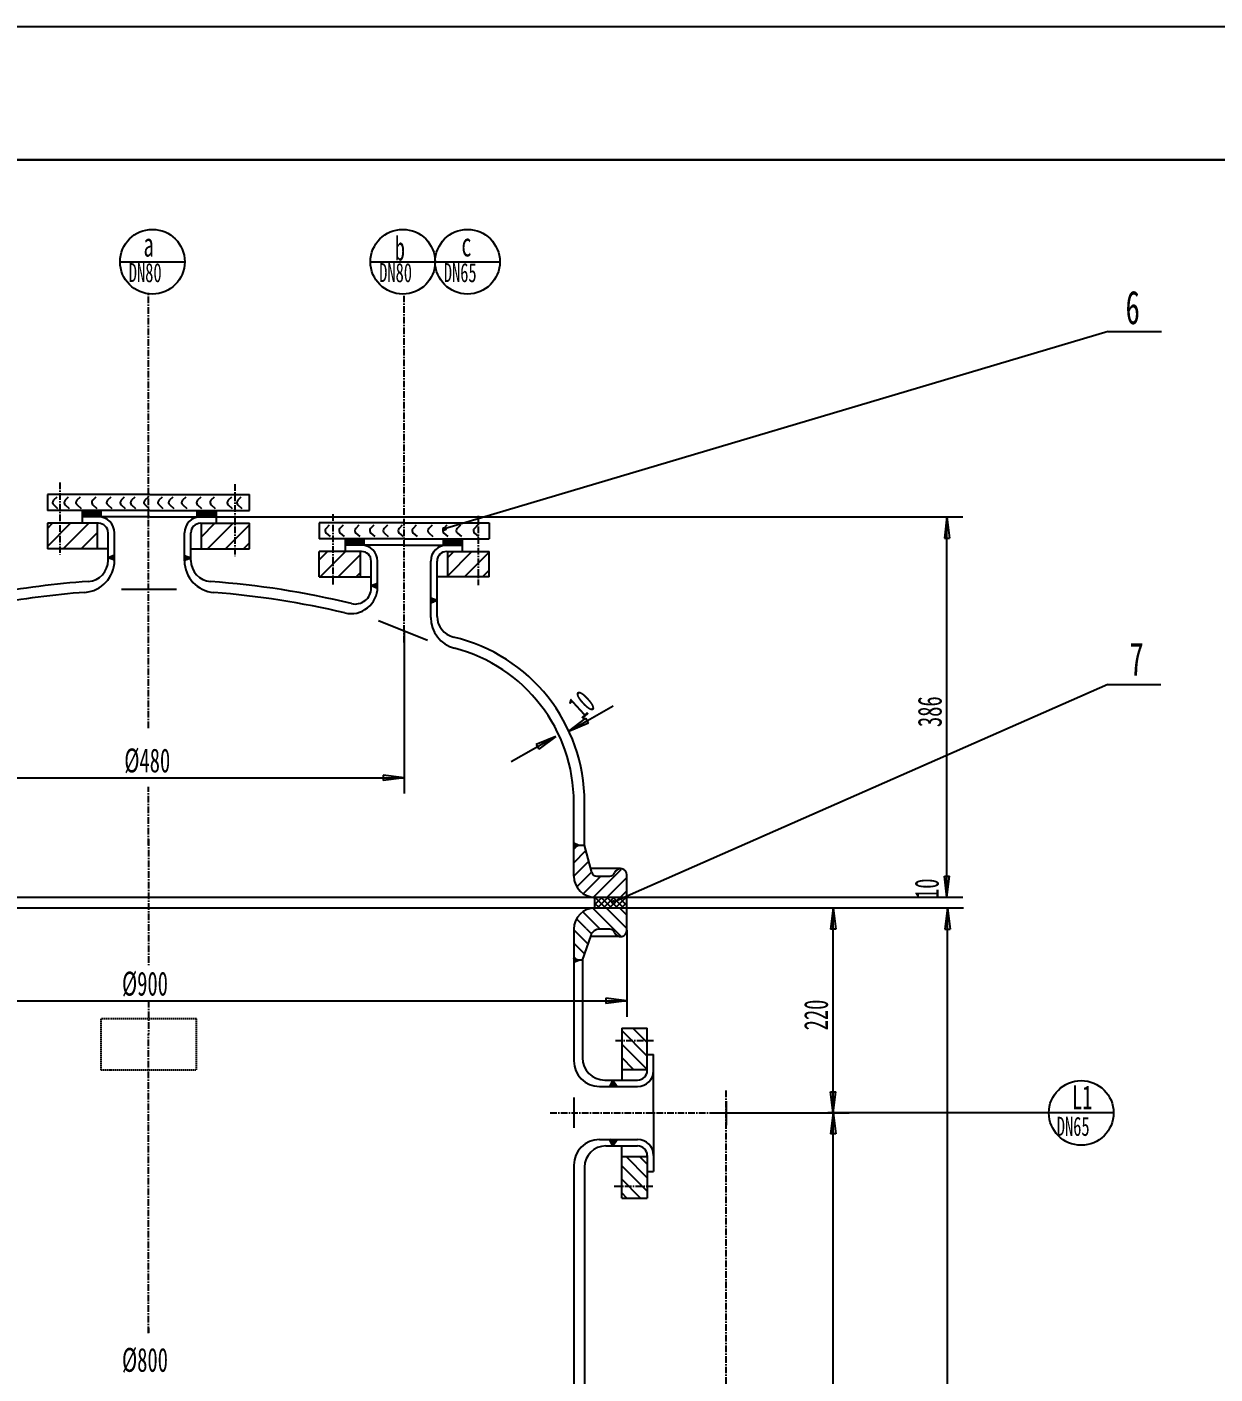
# Model space of a CAD drawing. Extents: x -841 to 590, y -221 to 620.
# Drawn here: x 159.6 to 383.1, y 366.4 to 619.9 of the extents above; entities that cross this region are included whole.
import ezdxf

# ---------------------------------------------------------------- set-up
doc = ezdxf.new("R2010")
doc.units = 0
doc.header["$MEASUREMENT"] = 0
doc.linetypes.add('CENTER', pattern=[2, 1.25, -0.25, 0.25, -0.25])
doc.linetypes.add('HIDDEN', pattern=[0.375, 0.25, -0.125])
doc.layers.get('0').update_dxf_attribs({"linetype": 'CONTINUOUS'})
for name, color, linetype in [('1', 1, 'CONTINUOUS'), ('2', 7, 'CENTER'), ('3', 7, 'HIDDEN'), ('4', 7, 'CONTINUOUS'), ('5', 7, 'CONTINUOUS'), ('K1', 4, 'CONTINUOUS')]:
    doc.layers.add(name, color=color, linetype=linetype)
doc.styles.get("Standard").update_dxf_attribs({"font": 'txt', "width": 0.35})
doc.dimstyles.get("Standard").update_dxf_attribs({"dimtxt": 0.18, "dimasz": 0.18, "dimexe": 0.18, "dimexo": 0.0625, "dimgap": 0.09, "dimtad": 0, "dimtih": 1, "dimtoh": 1, "dimdec": 4, "dimzin": 0, "dimdsep": 46, "dimtxsty": 'Standard', "dimcen": 0.09, "dimadec": 0, "dimazin": 0, "dimtfac": 1, "dimtdec": 4, "dimtofl": 0, "dimtmove": 0, "dimatfit": 3, "dimfxl": 1, "dimtolj": 1, "dimtzin": 0, "dimarcsym": 0})

# ---------------------------------------------------------------- blocks, each defined once
blk = doc.blocks.new('*D0')
at = {"layer": '1'}
for p, q in [((-360.299564, 445.529947), (-360.271645, 445.557865)), ((-360.299564, 445.445094), (-360.211366, 445.533292)), ((-360.299564, 445.360241), (-360.151087, 445.508718)), ((-359.812357, 445.003059), (-360.299564, 445.490266)), ((-360.299564, 445.275388), (-360.090808, 445.484144)), ((-360.299564, 445.190535), (-360.030529, 445.45957)), ((-360.299564, 445.105683), (-359.97025, 445.434996)), ((-360.299564, 445.02083), (-359.909971, 445.410423)), ((-359.872636, 444.978485), (-360.299564, 445.405413)), ((-360.299564, 444.935977), (-359.849692, 445.385849)), ((-360.299564, 444.851124), (-359.789413, 445.361275)), ((-359.932915, 444.953912), (-360.299564, 445.320561)), ((-359.993194, 444.929338), (-360.299564, 445.235708)), ((-360.053473, 444.904764), (-360.299564, 445.150855)), ((-360.113752, 444.88019), (-360.299564, 445.066002)), ((-360.174031, 444.855617), (-360.299564, 444.981149)), ((-360.23431, 444.831043), (-360.299564, 444.896297)), ((-360.294589, 444.806469), (-360.299564, 444.811444)), ((-359.752078, 445.027633), (-360.28965, 445.565206)), ((-360.235124, 444.830711), (-359.729134, 445.336701)), ((-359.691799, 445.052207), (-360.146398, 445.506806)), ((-360.091872, 444.88911), (-359.668855, 445.312128)), ((-359.63152, 445.076781), (-360.003146, 445.448407)), ((-359.94862, 444.947509), (-359.608576, 445.287554)), ((-359.571241, 445.101354), (-359.859894, 445.390008)), ((-359.805368, 445.005908), (-359.548297, 445.26298)), ((-359.510962, 445.125928), (-359.716642, 445.331609)), ((-359.662116, 445.064307), (-359.488018, 445.238406)), ((-359.450683, 445.150502), (-359.57339, 445.27321)), ((-359.518865, 445.122706), (-359.427739, 445.213832)), ((-359.390404, 445.175076), (-359.430139, 445.214811)), ((-359.375613, 445.181106), (-359.36746, 445.189259))]:
    blk.add_line(p, q, dxfattribs=at)
blk = doc.blocks.new('*D1')
at = {"layer": '1'}
for p, q in [((-360.294589, 467.247298), (-360.299564, 467.242324)), ((-360.23431, 467.222725), (-360.299564, 467.157471)), ((-360.299564, 467.202643), (-359.789413, 466.692492)), ((-360.174031, 467.198151), (-360.299564, 467.072618)), ((-360.113752, 467.173577), (-360.299564, 466.987765)), ((-360.053473, 467.149003), (-360.299564, 466.902912)), ((-359.993194, 467.12443), (-360.299564, 466.81806)), ((-360.299564, 467.11779), (-359.849692, 466.667919)), ((-359.932915, 467.099856), (-360.299564, 466.733207)), ((-359.872636, 467.075282), (-360.299564, 466.648354)), ((-359.812357, 467.050708), (-360.299564, 466.563501)), ((-360.299564, 467.032938), (-359.909971, 466.643345)), ((-360.299564, 466.948085), (-359.97025, 466.618771)), ((-360.299564, 466.863232), (-360.030529, 466.594197)), ((-360.299564, 466.778379), (-360.090808, 466.569623)), ((-360.299564, 466.693526), (-360.151087, 466.54505)), ((-360.299564, 466.608674), (-360.211366, 466.520476)), ((-360.299564, 466.523821), (-360.271645, 466.495902)), ((-359.752078, 467.026134), (-360.28965, 466.488562)), ((-360.235124, 467.223057), (-359.729134, 466.717066)), ((-359.691799, 467.001561), (-360.146398, 466.546961)), ((-360.091872, 467.164658), (-359.668855, 466.74164)), ((-359.63152, 466.976987), (-360.003146, 466.60536)), ((-359.94862, 467.106258), (-359.608576, 466.766214)), ((-359.571241, 466.952413), (-359.859894, 466.663759)), ((-359.805368, 467.047859), (-359.548297, 466.790787)), ((-359.510962, 466.927839), (-359.716642, 466.722158)), ((-359.662116, 466.98946), (-359.488018, 466.815361)), ((-359.450683, 466.903265), (-359.57339, 466.780558)), ((-359.518865, 466.931061), (-359.427739, 466.839935)), ((-359.390404, 466.878692), (-359.430139, 466.838957)), ((-359.375613, 466.872662), (-359.36746, 466.864509))]:
    blk.add_line(p, q, dxfattribs=at)
blk = doc.blocks.new('*D2')
at = {"layer": '4'}
for p, q in [((-358.598523, 454.307178), (-355.318228, 451.026884)), ((-356.748481, 455.002722), (-351.379685, 449.633925)), ((-350.343855, 451.143679), (-354.227059, 455.026884)), ((-350.309491, 453.6549), (-351.681475, 455.026884)), ((-357.980608, 451.143679), (-359.806214, 452.969286))]:
    blk.add_line(p, q, dxfattribs=at)
blk = doc.blocks.new('*D3')
at = {"layer": '4'}
for p, q in [((-357.658185, 448.275671), (-360.309491, 450.926978)), ((-357.980608, 451.143679), (-356.977206, 450.140277)), ((-359.005857, 447.077759), (-360.309491, 448.381393))]:
    blk.add_line(p, q, dxfattribs=at)
blk = doc.blocks.new('*D4')
at = {"layer": '4'}
for p, q in [((-358.310898, 446.382801), (-359.005857, 447.077759)), ((-360.309491, 445.835809), (-359.866302, 445.392621))]:
    blk.add_line(p, q, dxfattribs=at)
blk = doc.blocks.new('*D5')
at = {"layer": '4'}
for p, q in [((-356.748481, 456.908349), (-351.379685, 462.277145)), ((-357.980608, 460.767391), (-359.806214, 458.941785)), ((-358.598523, 457.603892), (-355.318228, 460.884187)), ((-350.343855, 460.767391), (-354.227059, 456.884187)), ((-350.309491, 458.256171), (-351.681475, 456.884187))]:
    blk.add_line(p, q, dxfattribs=at)
blk = doc.blocks.new('*D6')
at = {"layer": '4'}
for p, q in [((-346.499564, 427.153533), (-351.299564, 431.953533)), ((-346.499564, 429.699118), (-349.22817, 432.427724)), ((-346.499564, 432.244702), (-346.682586, 432.427724)), ((-346.519339, 424.627724), (-351.299564, 429.407949)), ((-349.064923, 424.627724), (-351.299564, 426.862364)), ((-346.499564, 404.243274), (-350.484014, 408.227724)), ((-346.499564, 406.788858), (-347.93843, 408.227724)), ((-346.499564, 401.697689), (-351.299564, 406.497689)), ((-347.775183, 400.427724), (-351.299564, 403.952105)), ((-350.320768, 400.427724), (-351.299564, 401.40652))]:
    blk.add_line(p, q, dxfattribs=at)
blk = doc.blocks.new('*D7')
at = {"layer": '1'}
for p, q in [((-353.434861, 421.427724), (-353.544793, 421.537657)), ((-353.53018, 421.565368), (-352.770477, 422.325072)), ((-353.498119, 421.427724), (-352.703055, 422.222787)), ((-353.265155, 421.427724), (-353.486201, 421.64877)), ((-353.095449, 421.427724), (-353.427608, 421.759883)), ((-352.925744, 421.427724), (-353.369015, 421.870996)), ((-353.340853, 421.924401), (-352.837898, 422.427356)), ((-353.328413, 421.427724), (-352.635634, 422.120503)), ((-352.756038, 421.427724), (-353.310422, 421.982108)), ((-352.586333, 421.427724), (-353.25183, 422.093221)), ((-352.416627, 421.427724), (-353.193237, 422.204334)), ((-353.158707, 421.427724), (-352.568213, 422.018219)), ((-353.151526, 422.283434), (-352.90532, 422.52964)), ((-352.246921, 421.427724), (-353.134644, 422.315447)), ((-352.375794, 421.726302), (-353.076052, 422.42656)), ((-352.703988, 422.224202), (-353.017459, 422.537673)), ((-352.989002, 421.427724), (-352.500791, 421.915935)), ((-352.819296, 421.427724), (-352.43337, 421.813651)), ((-352.649591, 421.427724), (-352.365949, 421.711366)), ((-352.479885, 421.427724), (-352.298527, 421.609082)), ((-352.310179, 421.427724), (-352.231106, 421.506798))]:
    blk.add_line(p, q, dxfattribs=at)
blk = doc.blocks.new('*D8')
at = {"layer": '1'}
for p, q in [((-353.434861, 411.470892), (-353.544793, 411.360959)), ((-353.53018, 411.333248), (-352.770477, 410.573544)), ((-353.498119, 411.470892), (-352.703055, 410.675828)), ((-353.265155, 411.470892), (-353.486201, 411.249846)), ((-353.095449, 411.470892), (-353.427608, 411.138733)), ((-352.925744, 411.470892), (-353.369015, 411.02762)), ((-353.340853, 410.974215), (-352.837898, 410.47126)), ((-353.328413, 411.470892), (-352.635634, 410.778113)), ((-352.756038, 411.470892), (-353.310422, 410.916507)), ((-352.586333, 411.470892), (-353.25183, 410.805395)), ((-352.416627, 411.470892), (-353.193237, 410.694282)), ((-353.158707, 411.470892), (-352.568213, 410.880397)), ((-352.246921, 411.470892), (-353.134644, 410.583169)), ((-352.375794, 411.172314), (-353.076052, 410.472056)), ((-352.989002, 411.470892), (-352.500791, 410.982681)), ((-352.819296, 411.470892), (-352.43337, 411.084965)), ((-352.649591, 411.470892), (-352.365949, 411.18725)), ((-352.479885, 411.470892), (-352.298527, 411.289534)), ((-352.310179, 411.470892), (-352.231106, 411.391818)), ((-353.151526, 410.615182), (-352.90532, 410.368976)), ((-352.703988, 410.674414), (-353.017459, 410.360943))]:
    blk.add_line(p, q, dxfattribs=at)
blk = doc.blocks.new('*D9')
at = {"layer": '4'}
for p, q in [((-360.309491, 466.075262), (-359.866302, 466.51845)), ((-358.310898, 465.528269), (-358.029585, 465.809583))]:
    blk.add_line(p, q, dxfattribs=at)
blk = doc.blocks.new('*D10')
at = {"layer": '4'}
for p, q in [((-360.309491, 463.529677), (-358.029585, 465.809583)), ((-357.658185, 463.635399), (-360.309491, 460.984093)), ((-357.980608, 460.767391), (-356.977206, 461.770793))]:
    blk.add_line(p, q, dxfattribs=at)
blk = doc.blocks.new('*D11')
at = {"layer": '5'}
for p, q in [((-356.407167, 455.594151), (-354.974433, 457.026884)), ((-356.407167, 456.725521), (-356.105804, 457.026884)), ((-354.365462, 455.026884), (-356.365462, 457.026884)), ((-355.843063, 455.026884), (-353.843063, 457.026884)), ((-353.234091, 455.026884), (-355.234091, 457.026884)), ((-354.711692, 455.026884), (-352.711692, 457.026884)), ((-352.10272, 455.026884), (-354.10272, 457.026884)), ((-353.580321, 455.026884), (-351.580321, 457.026884)), ((-350.971349, 455.026884), (-352.971349, 457.026884)), ((-352.44895, 455.026884), (-350.44895, 457.026884)), ((-350.309491, 455.496396), (-351.839978, 457.026884)), ((-350.309491, 456.627767), (-350.708607, 457.026884)), ((-355.496833, 455.026884), (-356.407167, 455.937218)), ((-351.317579, 455.026884), (-350.309491, 456.034972))]:
    blk.add_line(p, q, dxfattribs=at)
blk = doc.blocks.new('*D17')
at = {"layer": '1'}
for p, q in [((-447.870162, 520.975837), (-447.826195, 521.019804)), ((-447.706176, 520.912766), (-447.816819, 521.02341)), ((-447.747596, 520.928697), (-447.550426, 521.125867)), ((-447.430407, 520.806703), (-447.694253, 521.07055)), ((-447.62503, 520.881557), (-447.274657, 521.23193)), ((-447.154638, 520.70064), (-447.571688, 521.117689)), ((-447.502464, 520.834417), (-446.998889, 521.337993)), ((-446.87887, 520.594577), (-447.449122, 521.164829)), ((-447.379899, 520.787277), (-446.72312, 521.444056)), ((-446.705336, 520.590749), (-447.326556, 521.211969)), ((-447.257333, 520.740137), (-446.705336, 521.292134)), ((-446.705336, 520.760455), (-447.20399, 521.259109)), ((-447.134767, 520.692997), (-446.705336, 521.122428)), ((-446.705336, 520.930161), (-447.081425, 521.306249)), ((-447.012201, 520.645858), (-446.705336, 520.952723)), ((-446.705336, 521.099866), (-446.958859, 521.353389)), ((-446.889636, 520.598718), (-446.705336, 520.783017)), ((-446.705336, 521.269572), (-446.836293, 521.400529)), ((-446.76707, 520.551578), (-446.705336, 520.613311)), ((-446.705336, 521.439278), (-446.713727, 521.447668))]:
    blk.add_line(p, q, dxfattribs=at)
blk = doc.blocks.new('*D18')
at = {"layer": '1'}
for p, q in [((-433.540389, 521.303858), (-433.531998, 521.312249)), ((-433.540389, 521.134152), (-433.409432, 521.265109)), ((-433.540389, 520.964447), (-433.286867, 521.217969)), ((-433.540389, 520.794741), (-433.164301, 521.170829)), ((-432.988393, 520.604718), (-433.540389, 521.156714)), ((-433.540389, 520.625036), (-433.041735, 521.123689)), ((-433.540389, 520.45533), (-432.919169, 521.07655)), ((-433.110958, 520.557578), (-433.540389, 520.987009)), ((-433.233524, 520.510438), (-433.540389, 520.817303)), ((-433.35609, 520.463298), (-433.540389, 520.647597)), ((-433.478656, 520.416158), (-433.540389, 520.477892)), ((-432.865827, 520.651858), (-433.522606, 521.308637)), ((-433.366856, 520.459157), (-432.796604, 521.02941)), ((-432.743261, 520.698998), (-433.246837, 521.202573)), ((-433.091087, 520.565221), (-432.674038, 520.98227)), ((-432.620695, 520.746137), (-432.971068, 521.09651)), ((-432.815318, 520.671284), (-432.551472, 520.93513)), ((-432.498129, 520.793277), (-432.6953, 520.990447)), ((-432.53955, 520.777347), (-432.428906, 520.88799)), ((-432.375564, 520.840417), (-432.419531, 520.884384))]:
    blk.add_line(p, q, dxfattribs=at)
blk = doc.blocks.new('*D19')
at = {"layer": '4'}
for p, q in [((-459.299564, 523.065376), (-454.952859, 527.412081)), ((-459.299564, 526.459489), (-458.346972, 527.412081)), ((-456.358747, 522.612081), (-451.558747, 527.412081)), ((-430.340389, 524.871651), (-427.799959, 527.412081)), ((-429.205846, 522.612081), (-424.405846, 527.412081)), ((-452.964634, 522.612081), (-449.905336, 525.671379)), ((-425.811734, 522.612081), (-421.299564, 527.124251)), ((-422.417621, 522.612081), (-421.299564, 523.730138))]:
    blk.add_line(p, q, dxfattribs=at)
blk = doc.blocks.new('*D20')
at = {"layer": '1'}
for p, q in [((-398.385941, 515.676517), (-398.341974, 515.720484)), ((-398.221955, 515.613446), (-398.332598, 515.72409)), ((-398.263375, 515.629377), (-398.066205, 515.826547)), ((-397.946186, 515.507383), (-398.210033, 515.771229)), ((-398.140809, 515.582237), (-397.790436, 515.93261)), ((-397.670417, 515.40132), (-398.087467, 515.818369)), ((-398.018244, 515.535097), (-397.514668, 516.038673)), ((-397.394649, 515.295257), (-397.964901, 515.865509)), ((-397.895678, 515.487957), (-397.238899, 516.144736)), ((-397.221116, 515.291429), (-397.842335, 515.912649)), ((-397.773112, 515.440817), (-397.221116, 515.992814)), ((-397.221116, 515.461135), (-397.719769, 515.959789)), ((-397.650546, 515.393677), (-397.221116, 515.823108)), ((-397.221116, 515.630841), (-397.597204, 516.006929)), ((-397.527981, 515.346538), (-397.221116, 515.653403)), ((-397.221116, 515.800546), (-397.474638, 516.054069)), ((-397.405415, 515.299398), (-397.221116, 515.483697)), ((-397.221116, 515.970252), (-397.352072, 516.101209)), ((-397.282849, 515.252258), (-397.221116, 515.313991)), ((-397.221116, 516.139958), (-397.229506, 516.148348))]:
    blk.add_line(p, q, dxfattribs=at)
blk = doc.blocks.new('*D21')
at = {"layer": '1'}
for p, q in [((-387.221116, 513.319493), (-387.212725, 513.327884)), ((-387.221116, 513.149787), (-387.090159, 513.280744)), ((-387.221116, 512.980082), (-386.967593, 513.233604)), ((-387.221116, 512.810376), (-386.845027, 513.186464)), ((-386.669119, 512.620353), (-387.221116, 513.172349)), ((-387.221116, 512.640671), (-386.722462, 513.139325)), ((-387.221116, 512.470965), (-386.599896, 513.092185)), ((-386.791685, 512.573213), (-387.221116, 513.002644)), ((-386.914251, 512.526073), (-387.221116, 512.832938)), ((-387.036816, 512.478933), (-387.221116, 512.663232)), ((-387.159382, 512.431793), (-387.221116, 512.493527)), ((-386.546553, 512.667493), (-387.203332, 513.324272)), ((-387.047582, 512.474793), (-386.47733, 513.045045)), ((-386.423988, 512.714633), (-386.927563, 513.218209)), ((-386.771814, 512.580856), (-386.354764, 512.997905)), ((-386.301422, 512.761772), (-386.651795, 513.112145)), ((-386.496045, 512.686919), (-386.232199, 512.950765)), ((-386.178856, 512.808912), (-386.376026, 513.006082)), ((-386.220276, 512.792982), (-386.109633, 512.903625)), ((-386.05629, 512.856052), (-386.100257, 512.900019))]:
    blk.add_line(p, q, dxfattribs=at)
blk = doc.blocks.new('*D22')
at = {"layer": '5'}
for p, q in [((-408.221116, 520.509827), (-406.618182, 522.112761)), ((-408.024069, 517.312761), (-403.224069, 522.112761)), ((-404.629957, 517.312761), (-400.421116, 521.521602)), ((-384.021116, 517.556927), (-379.465282, 522.112761)), ((-384.021116, 520.951039), (-382.859394, 522.112761)), ((-380.871169, 517.312761), (-376.221116, 521.962814)), ((-401.235844, 517.312761), (-400.421116, 518.12749)), ((-377.477057, 517.312761), (-376.221116, 518.568702))]:
    blk.add_line(p, q, dxfattribs=at)
blk = doc.blocks.new('*D30')
at = {"layer": '5'}
for p, q in [((-487.516074, 507.416923), (-487.516074, 476.537057)), ((-392.221116, 507.166225), (-392.221116, 476.537057)), ((-487.516074, 479.537057), (-483.546962, 480.033196)), ((-487.516074, 479.537057), (-392.221116, 479.537057)), ((-487.516074, 479.537057), (-483.546962, 479.040918)), ((-483.546962, 480.033196), (-483.546962, 479.040918)), ((-392.221116, 479.537057), (-396.190227, 480.033196)), ((-396.190227, 480.033196), (-396.190227, 479.040918)), ((-392.221116, 479.537057), (-396.190227, 479.040918))]:
    blk.add_line(p, q, dxfattribs=at)
at = {"layer": '5', "width": 0.63}
blk.add_text('%%C480', height=4.5, dxfattribs=at).set_placement((-444.868595, 480.537057))
blk = doc.blocks.new('*D34')
at = {"layer": '5'}
for p, q in [((-530.289637, 450.842374), (-530.289637, 434.531573)), ((-350.309491, 450.826884), (-350.309491, 434.531573)), ((-530.289637, 437.531573), (-526.320525, 438.027712)), ((-530.289637, 437.531573), (-350.309491, 437.531573)), ((-530.289637, 437.531573), (-526.320525, 437.035434)), ((-526.320525, 438.027712), (-526.320525, 437.035434)), ((-350.309491, 437.531573), (-354.278602, 438.027712)), ((-354.278602, 438.027712), (-354.278602, 437.035434)), ((-350.309491, 437.531573), (-354.278602, 437.035434))]:
    blk.add_line(p, q, dxfattribs=at)
at = {"layer": '5', "width": 0.63}
blk.add_text('%%C900', height=4.5, dxfattribs=at).set_placement((-445.299564, 438.531573))
blk = doc.blocks.new('*D43')
at = {"layer": '5'}
for p, q in [((-378.159631, 219.797155), (-378.159631, 247.041849)), ((-478.335239, 244.041849), (-378.159631, 244.041849)), ((-378.159631, 244.041849), (-382.128743, 244.537988)), ((-382.128743, 244.537988), (-382.128743, 243.54571)), ((-378.159631, 244.041849), (-382.128743, 243.54571))]:
    blk.add_line(p, q, dxfattribs=at)
blk = doc.blocks.new('*D44')
at = {"layer": '5'}
for p, q in [((-496.163487, 138.086202), (-496.163487, 116.298289)), ((-496.163487, 119.298289), (-492.194375, 119.794428)), ((-496.163487, 119.298289), (-406.393186, 119.298289)), ((-496.163487, 119.298289), (-492.194375, 118.80215)), ((-492.194375, 119.794428), (-492.194375, 118.80215))]:
    blk.add_line(p, q, dxfattribs=at)
at = {"layer": '5', "width": 0.63}
blk.add_text('%%C560', height=4.5, dxfattribs=at).set_placement((-441.31662, 120.298289))
blk = doc.blocks.new('*D47')
at = {"layer": '5'}
for p, q in [((-569.671715, 331.908914), (-569.665746, 331.903794)), ((-569.665746, 331.903794), (-569.623965, 331.867959)), ((-569.623965, 331.867959), (-569.51056, 331.77069)), ((-569.51056, 331.77069), (-569.289719, 331.581273)), ((-569.289719, 331.581273), (-568.954269, 331.28022)), ((-568.954269, 331.28022), (-568.611601, 330.892964)), ((-568.448724, 330.006484), (-568.845347, 329.573767)), ((-568.611601, 330.892964), (-568.397743, 330.456165)), ((-568.397743, 330.456165), (-568.448724, 330.006484)), ((-570.487041, 328.375831), (-570.587282, 328.000039)), ((-570.587282, 328.000039), (-570.432875, 327.652417)), ((-570.059844, 328.762686), (-570.487041, 328.375831)), ((-570.432875, 327.652417), (-570.149657, 327.354336)), ((-570.149657, 327.354336), (-569.863467, 327.127173)), ((-569.4475, 329.160583), (-570.059844, 328.762686)), ((-569.863467, 327.127173), (-569.67405, 326.984891)), ((-568.845347, 329.573767), (-569.4475, 329.160583)), ((-569.67405, 326.984891), (-569.535827, 326.881065)), ((-569.576782, 326.911828), (-569.540946, 326.88491))]:
    blk.add_line(p, q, dxfattribs=at)
blk = doc.blocks.new('*D48')
at = {"layer": '5'}
for p, q in [((-350.309491, 455.026884), (-308.503692, 455.026884)), ((-311.503692, 455.026884), (-311.999831, 451.057772)), ((-311.503692, 169.530021), (-311.503692, 455.026884)), ((-311.503692, 455.026884), (-311.007553, 451.057772)), ((-311.007553, 451.057772), (-311.999831, 451.057772)), ((-311.503692, 416.449308), (-311.999831, 420.418419)), ((-311.999831, 420.418419), (-311.007553, 420.418419)), ((-311.503692, 416.449308), (-311.007553, 420.418419)), ((-331.306632, 416.449308), (-308.503692, 416.449308)), ((-311.503692, 416.449308), (-311.999831, 412.480196)), ((-311.503692, 416.449308), (-311.007553, 412.480196)), ((-311.007553, 412.480196), (-311.999831, 412.480196))]:
    blk.add_line(p, q, dxfattribs=at)
blk = doc.blocks.new('*D49')
at = {"layer": '5'}
for p, q in [((-308.503692, 455.026884), (-287.013793, 455.026884)), ((-290.013793, 455.026884), (-290.509932, 451.057772)), ((-290.013793, 207.026884), (-290.013793, 455.026884)), ((-290.013793, 455.026884), (-289.517654, 451.057772)), ((-290.509932, 451.057772), (-289.517654, 451.057772)), ((-290.013793, 207.026884), (-290.509932, 210.995995)), ((-290.509932, 210.995995), (-289.517654, 210.995995)), ((-290.013793, 207.026884), (-289.517654, 210.995995)), ((-435.786941, 207.026884), (-287.013793, 207.026884))]:
    blk.add_line(p, q, dxfattribs=at)
at = {"layer": '5', "width": 0.63}
blk.add_text('1240', height=4.5, rotation=90, dxfattribs=at).set_placement((-291.013793, 326.026884))
blk = doc.blocks.new('*D50')
at = {"layer": '5'}
for p, q in [((-363.703119, 487.280745), (-372.070908, 482.534341)), ((-363.703119, 487.280745), (-367.400294, 485.754017)), ((-363.703119, 487.280745), (-366.910725, 484.89092)), ((-367.400294, 485.754017), (-366.910725, 484.89092))]:
    blk.add_line(p, q, dxfattribs=at)
blk = doc.blocks.new('*D51')
at = {"layer": '5'}
for p, q in [((-361.271939, 488.322679), (-352.904149, 493.069083)), ((-361.271939, 488.322679), (-358.064332, 490.712504)), ((-361.271939, 488.322679), (-357.574763, 489.849406)), ((-357.574763, 489.849406), (-358.064332, 490.712504))]:
    blk.add_line(p, q, dxfattribs=at)
blk = doc.blocks.new('*D52')
at = {"layer": '5'}
for p, q in [((-430.540389, 528.612081), (-287.111475, 528.612081)), ((-290.111475, 528.612081), (-290.607614, 524.642969)), ((-290.111475, 457.026884), (-290.111475, 528.612081)), ((-290.111475, 528.612081), (-289.615336, 524.642969)), ((-290.607614, 524.642969), (-289.615336, 524.642969)), ((-290.111475, 457.026884), (-290.607614, 460.995995)), ((-290.607614, 460.995995), (-289.615336, 460.995995)), ((-290.111475, 457.026884), (-289.615336, 460.995995)), ((-350.309491, 457.026884), (-287.111475, 457.026884))]:
    blk.add_line(p, q, dxfattribs=at)
at = {"layer": '5', "width": 0.63}
blk.add_text('386', height=4.5, rotation=90, dxfattribs=at).set_placement((-291.111475, 489.069482))
blk = doc.blocks.new('*D58')
at = {"layer": '5'}
for p, q in [((-452.705336, 528.758876), (-451.652131, 529.812081)), ((-452.705336, 529.041719), (-451.934974, 529.812081)), ((-452.705336, 529.324561), (-452.217817, 529.812081)), ((-452.705336, 529.607404), (-452.50066, 529.812081)), ((-451.678863, 528.612081), (-452.705336, 529.638554)), ((-451.961706, 528.612081), (-452.705336, 529.355712)), ((-452.244548, 528.612081), (-452.705336, 529.072869)), ((-452.527391, 528.612081), (-452.705336, 528.790026)), ((-451.39602, 528.612081), (-452.59602, 529.812081)), ((-452.569289, 528.612081), (-451.369289, 529.812081)), ((-451.113178, 528.612081), (-452.313178, 529.812081)), ((-452.286446, 528.612081), (-451.086446, 529.812081)), ((-450.830335, 528.612081), (-452.030335, 529.812081)), ((-452.003603, 528.612081), (-450.803603, 529.812081)), ((-450.547492, 528.612081), (-451.747492, 529.812081)), ((-451.720761, 528.612081), (-450.520761, 529.812081)), ((-450.264649, 528.612081), (-451.464649, 529.812081)), ((-451.437918, 528.612081), (-450.237918, 529.812081)), ((-449.981807, 528.612081), (-451.181807, 529.812081)), ((-451.155075, 528.612081), (-449.955075, 529.812081)), ((-449.698964, 528.612081), (-450.898964, 529.812081)), ((-450.872232, 528.612081), (-449.672232, 529.812081)), ((-449.416121, 528.612081), (-450.616121, 529.812081)), ((-450.58939, 528.612081), (-449.38939, 529.812081)), ((-449.273475, 528.752278), (-450.333279, 529.812081)), ((-450.306547, 528.612081), (-449.273475, 529.645152)), ((-449.273475, 529.03512), (-450.050436, 529.812081)), ((-450.023704, 528.612081), (-449.273475, 529.36231)), ((-449.273475, 529.317963), (-449.767593, 529.812081)), ((-449.740862, 528.612081), (-449.273475, 529.079467)), ((-449.273475, 529.600806), (-449.484751, 529.812081)), ((-449.458019, 528.612081), (-449.273475, 528.796624)), ((-431.206246, 528.761921), (-430.156085, 529.812081)), ((-431.206246, 529.044763), (-430.438928, 529.812081)), ((-431.206246, 529.327606), (-430.721771, 529.812081)), ((-431.206246, 529.610449), (-431.004613, 529.812081)), ((-430.182817, 528.612081), (-431.206246, 529.635509)), ((-430.46566, 528.612081), (-431.206246, 529.352667)), ((-430.748502, 528.612081), (-431.206246, 529.069824)), ((-431.031345, 528.612081), (-431.206246, 528.786981)), ((-429.899974, 528.612081), (-431.099974, 529.812081)), ((-431.073243, 528.612081), (-429.873243, 529.812081)), ((-429.617131, 528.612081), (-430.817131, 529.812081)), ((-430.7904, 528.612081), (-429.5904, 529.812081)), ((-429.334289, 528.612081), (-430.534289, 529.812081)), ((-430.507557, 528.612081), (-429.307557, 529.812081)), ((-429.051446, 528.612081), (-430.251446, 529.812081)), ((-430.224714, 528.612081), (-429.024714, 529.812081)), ((-428.768603, 528.612081), (-429.968603, 529.812081)), ((-429.941872, 528.612081), (-428.741872, 529.812081)), ((-428.485761, 528.612081), (-429.685761, 529.812081)), ((-429.659029, 528.612081), (-428.459029, 529.812081)), ((-428.202918, 528.612081), (-429.402918, 529.812081)), ((-429.376186, 528.612081), (-428.176186, 529.812081)), ((-427.920075, 528.612081), (-429.120075, 529.812081)), ((-429.093344, 528.612081), (-427.893344, 529.812081)), ((-427.637232, 528.612081), (-428.837232, 529.812081)), ((-428.810501, 528.612081), (-427.610501, 529.812081)), ((-427.540389, 528.79808), (-428.55439, 529.812081)), ((-428.527658, 528.612081), (-427.540389, 529.59935)), ((-427.540389, 529.080923), (-428.271547, 529.812081)), ((-428.244815, 528.612081), (-427.540389, 529.316507)), ((-427.540389, 529.363766), (-427.988704, 529.812081)), ((-427.961973, 528.612081), (-427.540389, 529.033665)), ((-427.540389, 529.646608), (-427.705862, 529.812081)), ((-427.67913, 528.612081), (-427.540389, 528.750822)), ((-403.221116, 523.371611), (-402.079965, 524.512761)), ((-403.221116, 523.654453), (-402.362808, 524.512761)), ((-403.221116, 523.937296), (-402.645651, 524.512761)), ((-403.221116, 524.220139), (-402.928493, 524.512761)), ((-403.221116, 524.502981), (-403.211336, 524.512761)), ((-402.25608, 523.312761), (-403.221116, 524.277796)), ((-402.538923, 523.312761), (-403.221116, 523.994954)), ((-402.821765, 523.312761), (-403.221116, 523.712111)), ((-403.104608, 523.312761), (-403.221116, 523.429268)), ((-401.973237, 523.312761), (-403.173237, 524.512761)), ((-402.997123, 523.312761), (-401.797123, 524.512761)), ((-401.690394, 523.312761), (-402.890394, 524.512761)), ((-402.71428, 523.312761), (-401.51428, 524.512761)), ((-401.407552, 523.312761), (-402.607552, 524.512761)), ((-402.431437, 523.312761), (-401.231437, 524.512761)), ((-401.124709, 523.312761), (-402.324709, 524.512761)), ((-402.148594, 523.312761), (-400.948594, 524.512761)), ((-400.841866, 523.312761), (-402.041866, 524.512761)), ((-401.865752, 523.312761), (-400.665752, 524.512761)), ((-400.559024, 523.312761), (-401.759024, 524.512761)), ((-401.582909, 523.312761), (-400.382909, 524.512761)), ((-400.276181, 523.312761), (-401.476181, 524.512761)), ((-401.300066, 523.312761), (-400.100066, 524.512761)), ((-399.993338, 523.312761), (-401.193338, 524.512761)), ((-401.017224, 523.312761), (-399.817224, 524.512761)), ((-399.789255, 523.39152), (-400.910495, 524.512761)), ((-400.734381, 523.312761), (-399.789255, 524.257887)), ((-399.789255, 523.674363), (-400.627653, 524.512761)), ((-400.451538, 523.312761), (-399.789255, 523.975044)), ((-399.789255, 523.957205), (-400.34481, 524.512761)), ((-400.168695, 523.312761), (-399.789255, 523.692202)), ((-399.789255, 524.240048), (-400.061967, 524.512761)), ((-399.885853, 523.312761), (-399.789255, 523.409359)), ((-384.886972, 523.320978), (-383.695189, 524.512761)), ((-384.886972, 523.60382), (-383.978032, 524.512761)), ((-384.886972, 523.886663), (-384.260874, 524.512761)), ((-384.886972, 524.169506), (-384.543717, 524.512761)), ((-384.886972, 524.452349), (-384.82656, 524.512761)), ((-383.871304, 523.312761), (-384.886972, 524.328429)), ((-384.154146, 523.312761), (-384.886972, 524.045587)), ((-384.436989, 523.312761), (-384.886972, 523.762744)), ((-384.719832, 523.312761), (-384.886972, 523.479901)), ((-383.588461, 523.312761), (-384.788461, 524.512761)), ((-384.612346, 523.312761), (-383.412346, 524.512761)), ((-383.305618, 523.312761), (-384.505618, 524.512761)), ((-384.329504, 523.312761), (-383.129504, 524.512761)), ((-383.022775, 523.312761), (-384.222775, 524.512761)), ((-384.046661, 523.312761), (-382.846661, 524.512761)), ((-382.739933, 523.312761), (-383.939933, 524.512761)), ((-383.763818, 523.312761), (-382.563818, 524.512761)), ((-382.45709, 523.312761), (-383.65709, 524.512761)), ((-383.480975, 523.312761), (-382.280975, 524.512761)), ((-382.174247, 523.312761), (-383.374247, 524.512761)), ((-383.198133, 523.312761), (-381.998133, 524.512761)), ((-381.891405, 523.312761), (-383.091405, 524.512761)), ((-382.91529, 523.312761), (-381.71529, 524.512761)), ((-381.608562, 523.312761), (-382.808562, 524.512761)), ((-382.632447, 523.312761), (-381.432447, 524.512761)), ((-381.325719, 523.312761), (-382.525719, 524.512761)), ((-382.349605, 523.312761), (-381.221116, 524.44125)), ((-381.221116, 523.491), (-382.242876, 524.512761)), ((-382.066762, 523.312761), (-381.221116, 524.158407)), ((-381.221116, 523.773843), (-381.960034, 524.512761)), ((-381.783919, 523.312761), (-381.221116, 523.875564)), ((-381.221116, 524.056685), (-381.677191, 524.512761)), ((-381.501076, 523.312761), (-381.221116, 523.592722)), ((-381.221116, 524.339528), (-381.394348, 524.512761))]:
    blk.add_line(p, q, dxfattribs=at)

msp = doc.modelspace()

# ---------------------------------------------------------------- linework, layer by layer
msp.add_line((590.02835, 619.92756), (-3.97165, 619.92756))
at = {"layer": '1'}
for p, q in [((182.75888, 531.90823), (163.49889, 531.90823)), ((163.49889, 531.90823), (163.49889, 528.90823)), ((182.75888, 531.90823), (201.49889, 531.90823)), ((201.49889, 528.90823), (201.49889, 531.90823)), ((182.75888, 528.90823), (163.49889, 528.90823)), ((170.09312, 526.50823), (170.09312, 528.90823)), ((182.75888, 527.70823), (170.09312, 527.70823)), ((173.52498, 528.90823), (173.52498, 527.70823)), ((182.75888, 528.90823), (201.49889, 528.90823)), ((182.75888, 527.70823), (195.25807, 527.70823)), ((191.59221, 528.90823), (191.59221, 527.70823)), ((195.25807, 526.50823), (195.25807, 528.90823)), ((173.09312, 526.50823), (163.49889, 526.50823)), ((163.49889, 526.50823), (163.49889, 521.70823)), ((172.89312, 521.70823), (172.89312, 526.50823)), ((192.25807, 526.50823), (201.49889, 526.50823)), ((192.45807, 521.70823), (192.45807, 526.50823)), ((201.49889, 521.70823), (201.49889, 526.50823)), ((230.57734, 526.60891), (214.57734, 526.60891)), ((214.57734, 526.60891), (214.57734, 523.60891)), ((230.57734, 526.60891), (246.57734, 526.60891)), ((246.57734, 526.60891), (246.57734, 523.60891)), ((174.89312, 519.55618), (174.89312, 524.70823)), ((176.09312, 519.49812), (176.09312, 524.70823)), ((189.25807, 519.47276), (189.25807, 524.70823)), ((190.45807, 519.53244), (190.45807, 524.70823)), ((230.57734, 523.60891), (214.57734, 523.60891)), ((219.57734, 521.20891), (219.57734, 523.60891)), ((230.57734, 522.40891), (219.57734, 522.40891)), ((223.0092, 523.60891), (223.0092, 522.40891)), ((230.57734, 523.60891), (246.57734, 523.60891)), ((230.57734, 522.40891), (241.57734, 522.40891)), ((237.91148, 523.60891), (237.91148, 522.40891)), ((241.57734, 521.20891), (241.57734, 523.60891)), ((174.89312, 521.70823), (163.49889, 521.70823)), ((174.89312, 520.08552), (176.09312, 520.54705)), ((174.89312, 520.08552), (176.09312, 520.08552)), ((174.89312, 520.08552), (176.09312, 519.62399)), ((190.45807, 519.9501), (189.25807, 520.41163)), ((190.45807, 519.9501), (189.25807, 519.9501)), ((190.45807, 519.9501), (189.25807, 519.48857)), ((190.45807, 521.70823), (201.49889, 521.70823)), ((222.57734, 521.20891), (214.57734, 521.20891)), ((214.57734, 516.40891), (214.57734, 521.20891)), ((222.37734, 516.40891), (222.37734, 521.20891)), ((238.57734, 521.20891), (246.57734, 521.20891)), ((238.77734, 516.40891), (238.77734, 521.20891)), ((246.57734, 516.40891), (246.57734, 521.20891)), ((224.37734, 514.31967), (224.37734, 519.40891)), ((225.57734, 514.51147), (225.57734, 519.40891)), ((235.57734, 508.80216), (235.57734, 519.40891)), ((236.77734, 509.00065), (236.77734, 519.40891)), ((214.57734, 516.40891), (224.37734, 516.40891)), ((224.37734, 514.7862), (225.57734, 515.24773)), ((224.37734, 514.7862), (225.57734, 514.7862)), ((224.37734, 514.7862), (225.57734, 514.32467)), ((246.57734, 516.40891), (236.77734, 516.40891)), ((177.43449, 514.12043), (187.77846, 514.12043)), ((236.77734, 511.96573), (235.57734, 512.42726)), ((236.77734, 511.96573), (235.57734, 511.96573)), ((236.77734, 511.96573), (235.57734, 511.5042)), ((225.72528, 508.22101), (234.94541, 504.49912)), ((262.50882, 465.96307), (262.50882, 473.96307)), ((264.50882, 465.96307), (264.50882, 473.96307)), ((262.48897, 466.34952), (263.43692, 465.96307)), ((262.48897, 465.57663), (263.43692, 465.96307)), ((262.48897, 460.12304), (262.48897, 465.96307)), ((262.48897, 465.96307), (264.48897, 465.96307)), ((265.85655, 460.79704), (264.48897, 465.96307)), ((271.28897, 461.52304), (265.60621, 461.52304)), ((266.80192, 460.12304), (269.23958, 460.12304)), ((272.48897, 456.12304), (272.48897, 460.32304)), ((92.50882, 456.12304), (272.48897, 456.12304)), ((92.50882, 454.12304), (272.48897, 454.12304)), ((266.39129, 456.12423), (266.39129, 454.12184)), ((272.48897, 449.92304), (272.48897, 456.12304)), ((262.48897, 450.12304), (262.48897, 444.66945)), ((265.67062, 448.90982), (264.07516, 444.283)), ((269.23958, 450.12304), (267.37229, 450.12304)), ((271.28897, 448.72304), (265.60621, 448.72304)), ((262.48897, 444.66945), (263.43692, 444.283)), ((262.48897, 443.89655), (263.43692, 444.283)), ((262.49889, 444.6654), (262.49889, 425.32388)), ((264.09889, 444.283), (262.49889, 444.283)), ((264.09889, 444.283), (264.09889, 425.92388)), ((271.49889, 431.52388), (276.29889, 431.52388)), ((271.49889, 431.52388), (271.49889, 421.72388)), ((276.29889, 423.52388), (276.29889, 431.52388)), ((276.29889, 426.52388), (277.49889, 426.52388)), ((277.49889, 415.52388), (277.49889, 426.52388)), ((271.49889, 423.72388), (276.29889, 423.72388)), ((268.29889, 421.72388), (274.49889, 421.72388)), ((269.82848, 421.72388), (269.19569, 420.52388)), ((269.82848, 421.72388), (270.61947, 420.52388)), ((262.47229, 418.45053), (262.47229, 412.75542)), ((267.29889, 420.52388), (274.49889, 420.52388)), ((291.14058, 417.74018), (291.14058, 413.23971)), ((277.49889, 415.52388), (277.49889, 404.52388)), ((288.69747, 415.54546), (293.45511, 415.54546)), ((267.29889, 410.52388), (274.49889, 410.52388)), ((268.49889, 409.32388), (274.49889, 409.32388)), ((269.82848, 409.36704), (269.19569, 410.56704)), ((269.82848, 409.36704), (270.61947, 410.56704)), ((271.49889, 399.52388), (271.49889, 409.32388)), ((262.49889, 405.72388), (262.49889, 254.321)), ((271.49889, 407.32388), (276.29889, 407.32388)), ((276.29889, 407.52388), (276.29889, 399.52388)), ((264.49889, 405.32388), (264.49889, 254.321)), ((276.29889, 404.52388), (277.49889, 404.52388)), ((271.49889, 399.52388), (276.29889, 399.52388))]:
    msp.add_line(p, q, dxfattribs=at)
for centre, radius, start, end in [((173.09312, 524.70823), 3, 0, 90), ((192.25807, 524.70823), 3, 90, 180), ((173.09312, 524.70823), 1.8, 0, 90), ((192.25807, 524.70823), 1.8, 90, 180), ((222.57734, 519.40891), 3, 0, 90), ((238.57734, 519.40891), 3, 90, 180), ((222.57734, 519.40891), 1.8, 0, 90), ((238.57734, 519.40891), 1.8, 90, 180), ((170.09312, 519.49812), 6, 274.28935, 0), ((170.89312, 519.55618), 4, 274.012499, 0), ((195.25807, 519.47276), 6, 180, 265.595192), ((194.45807, 519.53244), 4, 180, 265.872084), ((182.50882, 353.96307), 162, 94.012499, 100.630457), ((182.50882, 353.96307), 162, 76.374964, 85.872084), ((182.50882, 353.96307), 160, 94.28935, 100.630457), ((182.50882, 353.96307), 160, 76.660635, 85.595192), ((220.57734, 514.51147), 5, 256.660635, 0), ((221.37734, 514.31967), 3, 256.374964, 0), ((241.57734, 508.80216), 6, 180, 255.409828), ((240.77734, 509.00065), 4, 180, 256.7217), ((232.50882, 473.96307), 32, 0, 76.7217), ((232.50882, 473.96307), 30, 0, 75.409828), ((271.28897, 460.32304), 1.2, 0, 158.676314), ((266.48897, 460.12304), 4, 180, 270), ((266.80192, 461.12304), 1, 199.025606, 270), ((269.23958, 461.12304), 1, 270, 338.676314), ((266.48897, 450.12304), 4, 90, 180), ((267.37229, 448.32304), 1.8, 90, 160.974394), ((269.23958, 449.12304), 1, 21.323686, 90), ((271.28897, 449.92304), 1.2, 201.323686, 0), ((267.29889, 425.32388), 4.8, 180, 270), ((268.29889, 425.92388), 4.2, 180, 270), ((274.49889, 423.52388), 3, 270, 0), ((274.49889, 423.52388), 1.8, 270, 0), ((267.29889, 405.72388), 4.8, 90, 180), ((268.49889, 405.32388), 4, 90, 180), ((274.49889, 407.52388), 3, 0, 90), ((274.49889, 407.52388), 1.8, 0, 90)]:
    msp.add_arc(centre, radius, start, end, dxfattribs=at)
at = {"layer": '2'}
for p, q in [((182.49889, 487.93633), (182.49889, 569.69399)), ((230.57734, 504.10122), (230.57734, 569.65546)), ((165.81526, 534.17262), (165.81526, 520.62024)), ((198.72819, 533.89604), (198.72819, 520.34366)), ((217.13509, 528.21713), (217.13509, 514.8376)), ((244.51644, 527.90598), (244.51644, 514.8376)), ((182.49889, 465.96307), (182.49889, 476.88887)), ((182.49889, 467.04431), (182.49889, 443.33792)), ((182.49889, 436.62772), (182.49889, 430.38547)), ((182.49889, 374.083), (182.49889, 430.38547)), ((270.3333, 429.18893), (277.49889, 429.18893)), ((291.05803, 419.78575), (291.05803, 168.71105)), ((258.02789, 415.54546), (291.49182, 415.54546)), ((270.09704, 401.78315), (277.49889, 401.78315)), ((182.49889, 375.083), (182.49889, 374.14702))]:
    msp.add_line(p, q, dxfattribs=at)
at = {"layer": '3'}
for p, q in [((191.49889, 433.27528), (173.49889, 433.27528)), ((173.49889, 433.27528), (173.49889, 423.67528)), ((191.49889, 423.67528), (191.49889, 433.27528)), ((173.49889, 423.67528), (191.49889, 423.67528))]:
    msp.add_line(p, q, dxfattribs=at)
at = {"layer": '4'}
for p, q in [((165.23461, 531.44268), (164.62919, 530.83726)), ((164.66298, 529.95744), (165.40426, 529.32205)), ((167.4001, 531.44268), (166.79468, 530.83726)), ((166.82847, 529.95744), (167.56975, 529.32205)), ((169.62978, 531.44268), (169.02436, 530.83726)), ((169.05815, 529.95744), (169.79943, 529.32205)), ((172.59866, 531.44268), (171.99323, 530.83726)), ((172.02702, 529.95744), (172.76831, 529.32205)), ((175.39789, 531.44268), (174.79246, 530.83726)), ((174.82625, 529.95744), (175.56754, 529.32205)), ((177.94264, 531.44268), (177.33722, 530.83726)), ((177.371, 529.95744), (178.11229, 529.32205)), ((179.89332, 531.44268), (179.28789, 530.83726)), ((179.32168, 529.95744), (180.06297, 529.32205)), ((182.40763, 531.44268), (181.80221, 530.83726)), ((181.83599, 529.95744), (182.57728, 529.32205)), ((185.03721, 531.44268), (184.43178, 530.83726)), ((184.46557, 529.95744), (185.20686, 529.32205)), ((187.05609, 531.44268), (186.45067, 530.83726)), ((186.48446, 529.95744), (187.22574, 529.32205)), ((189.50527, 531.44268), (188.89985, 530.83726)), ((188.93364, 529.95744), (189.67492, 529.32205)), ((192.3045, 531.44268), (191.69907, 530.83726)), ((191.73286, 529.95744), (192.47415, 529.32205)), ((194.84925, 531.44268), (194.24383, 530.83726)), ((194.27762, 529.95744), (195.0189, 529.32205)), ((198.0726, 531.44268), (197.46718, 530.83726)), ((197.50097, 529.95744), (198.24225, 529.32205)), ((199.88246, 531.44268), (199.27703, 530.83726)), ((199.31082, 529.95744), (200.05211, 529.32205)), ((216.48442, 526.14336), (215.879, 525.53794)), ((219.114, 526.14336), (218.50858, 525.53794)), ((222.08288, 526.14336), (221.47746, 525.53794)), ((224.88211, 526.14336), (224.27668, 525.53794)), ((227.42686, 526.14336), (226.82144, 525.53794)), ((230.22609, 526.14336), (229.62066, 525.53794)), ((232.85567, 526.14336), (232.25024, 525.53794)), ((235.82454, 526.14336), (235.21912, 525.53794)), ((238.62377, 526.14336), (238.01835, 525.53794)), ((241.16852, 526.14336), (240.5631, 525.53794)), ((244.39188, 526.14336), (243.78645, 525.53794)), ((215.91279, 524.65812), (216.65407, 524.02273)), ((218.54237, 524.65812), (219.28365, 524.02273)), ((221.51124, 524.65812), (222.25253, 524.02273)), ((224.31047, 524.65812), (225.05176, 524.02273)), ((226.85523, 524.65812), (227.59651, 524.02273)), ((229.65445, 524.65812), (230.39574, 524.02273)), ((232.28403, 524.65812), (233.02532, 524.02273)), ((235.25291, 524.65812), (235.99419, 524.02273)), ((238.05214, 524.65812), (238.79342, 524.02273)), ((240.59689, 524.65812), (241.33817, 524.02273)), ((243.82024, 524.65812), (244.56153, 524.02273))]:
    msp.add_line(p, q, dxfattribs=at)
for centre in [(165.05345, 530.41299), (167.21894, 530.41299), (169.44862, 530.41299), (172.4175, 530.41299), (175.21673, 530.41299), (177.76148, 530.41299), (179.71216, 530.41299), (182.22647, 530.41299), (184.85605, 530.41299), (186.87493, 530.41299), (189.32411, 530.41299), (192.12334, 530.41299), (194.66809, 530.41299), (197.89144, 530.41299), (199.7013, 530.41299), (216.30326, 525.11367), (218.93284, 525.11367), (221.90172, 525.11367), (224.70095, 525.11367), (227.2457, 525.11367), (230.04493, 525.11367), (232.67451, 525.11367), (235.64338, 525.11367), (238.44261, 525.11367), (240.98737, 525.11367), (244.21072, 525.11367)]:
    msp.add_arc(centre, 0.6, 135, 229.398705, dxfattribs=at)
at = {"layer": '5'}
for p, q in [((177.14319, 575.73455), (189.31188, 575.73455)), ((224.24025, 575.73455), (236.40894, 575.73455)), ((236.40894, 575.73455), (248.57763, 575.73455)), ((363.01976, 562.596), (238.17755, 525.45538)), ((363.01976, 562.596), (373.01976, 562.596)), ((362.91122, 496.18353), (269.95898, 455.18055)), ((362.91122, 496.18353), (372.91122, 496.18353)), ((364.02044, 415.54444), (310.29354, 415.54444))]:
    msp.add_line(p, q, dxfattribs=at)
for centre, radius in [((183.22754, 575.73455), 6.08434), ((230.3246, 575.73455), 6.08434), ((242.49329, 575.73455), 6.08434), ((238.17755, 525.45538), 0.25), ((269.95898, 455.18055), 0.25), ((357.9361, 415.54444), 6.08434)]:
    msp.add_circle(centre, radius, dxfattribs=at)
at = {"layer": 'K1', "const_width": 0.4}
msp.add_lwpolyline([(6.02835, -211.07244), (6.02835, 594.92756), (580.02835, 594.92756), (580.02835, -211.07244)], close=True, dxfattribs=at)

# ---------------------------------------------------------------- block references
msp.add_blockref('*D58', (622.79846, -0.90385))
at = {"layer": '1'}
for name in ['*D17', '*D18', '*D20', '*D21', '*D1', '*D0', '*D7', '*D8']:
    msp.add_blockref(name, (622.79846, -0.90385), dxfattribs=at)
at = {"layer": '4'}
for name in ['*D19', '*D9', '*D10', '*D5', '*D2', '*D3', '*D4', '*D6']:
    msp.add_blockref(name, (622.79846, -0.90385), dxfattribs=at)
at = {"layer": '5'}
for name in ['*D52', '*D22', '*D51', '*D49', '*D11', '*D48']:
    msp.add_blockref(name, (622.79846, -0.90385), dxfattribs=at)

# ---------------------------------------------------------------- texts
at = {"layer": '5', "width": 0.63}
for s, height, p in [('b', 4.5, (228.82262, 575.97717)), ('a', 4.5, (181.54999, 576.70537)), ('c', 4.5, (241.33432, 576.72975)), ('DN80', 3.6, (178.78546, 571.89456)), ('DN80', 3.6, (225.88252, 571.89456)), ('DN65', 3.6, (238.04325, 571.89456)), ('6', 6.3, (366.26976, 563.996)), ('7', 6.3, (366.98128, 497.81155)), ('%%C480', 4.5, (177.92986, 479.63321)), ('%%C900', 4.5, (177.49889, 437.62772)), ('L1', 4.5, (356.19151, 416.24136)), ('DN65', 3.6, (353.34231, 411.22501)), ('%%C800', 4.5, (177.49889, 366.82106))]:
    msp.add_text(s, height=height, dxfattribs=at).set_placement(p)
for s, rotation, p in [('10', 42.510447, (264.02108, 489.49678)), ('386', 90, (331.68698, 488.16563)), ('10', 90, (331.12408, 455.80857)), ('220', 90, (310.29476, 431.08425))]:
    msp.add_text(s, height=4.5, rotation=rotation, dxfattribs=at).set_placement(p)

# ---------------------------------------------------------------- dimensions: what is measured, and where the dimension line sits
at = {"layer": '5'}
for base, p1, p2, text, picture, middle in [((55.56497, 335.85283), (69.75689, 137.18235), (147.83104, 534.52331), '1936', '*D44', (54.56497, 330.85283)), ((332.68698, 491.91563), (272.48897, 456.12304), (192.25807, 527.70823), '386', '*D50', (331.68698, 488.16563)), ((332.78466, 330.12304), (187.01152, 206.12304), (314.29476, 454.12304), '1240', '*D47', (331.78466, 325.12304)), ((72.75689, 295.65269), (108.63497, 137.18235), (92.50882, 454.12304), '1540', '*D43', (71.75689, 290.65269))]:
    dim = msp.add_linear_dim(base=base, p1=p1, p2=p2, angle=90, text=text, dimstyle='Standard', dxfattribs=at)
    dim.commit()
    dim.dimension.update_dxf_attribs({"geometry": picture, "text_midpoint": middle, "insert": (622.79846, -0.90385)})
for base, p1, p2, text, picture, middle in [((182.92986, 478.63321), (135.28238, 506.51307), (230.57734, 506.26238), '`480', '*D30', (177.92986, 479.63321)), ((182.49889, 436.62772), (92.50882, 449.93853), (272.48897, 449.92304), '`900', '*D34', (177.49889, 437.62772))]:
    dim = msp.add_linear_dim(base=base, p1=p1, p2=p2, text=text, dimstyle='Standard', dxfattribs=at)
    dim.commit()
    dim.dimension.update_dxf_attribs({"geometry": picture, "text_midpoint": middle, "insert": (622.79846, -0.90385)})

doc.saveas('drawing.dxf')
